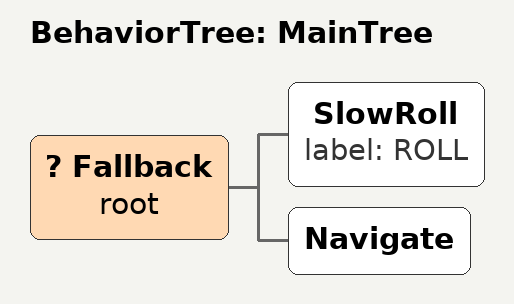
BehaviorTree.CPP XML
<root main_tree_to_execute="MainTree">
  <BehaviorTree ID="MainTree">
    <Fallback name="root">
      <SlowRoll label="ROLL"/>
      <Navigate/>
    </Fallback>
  </BehaviorTree>
</root>
